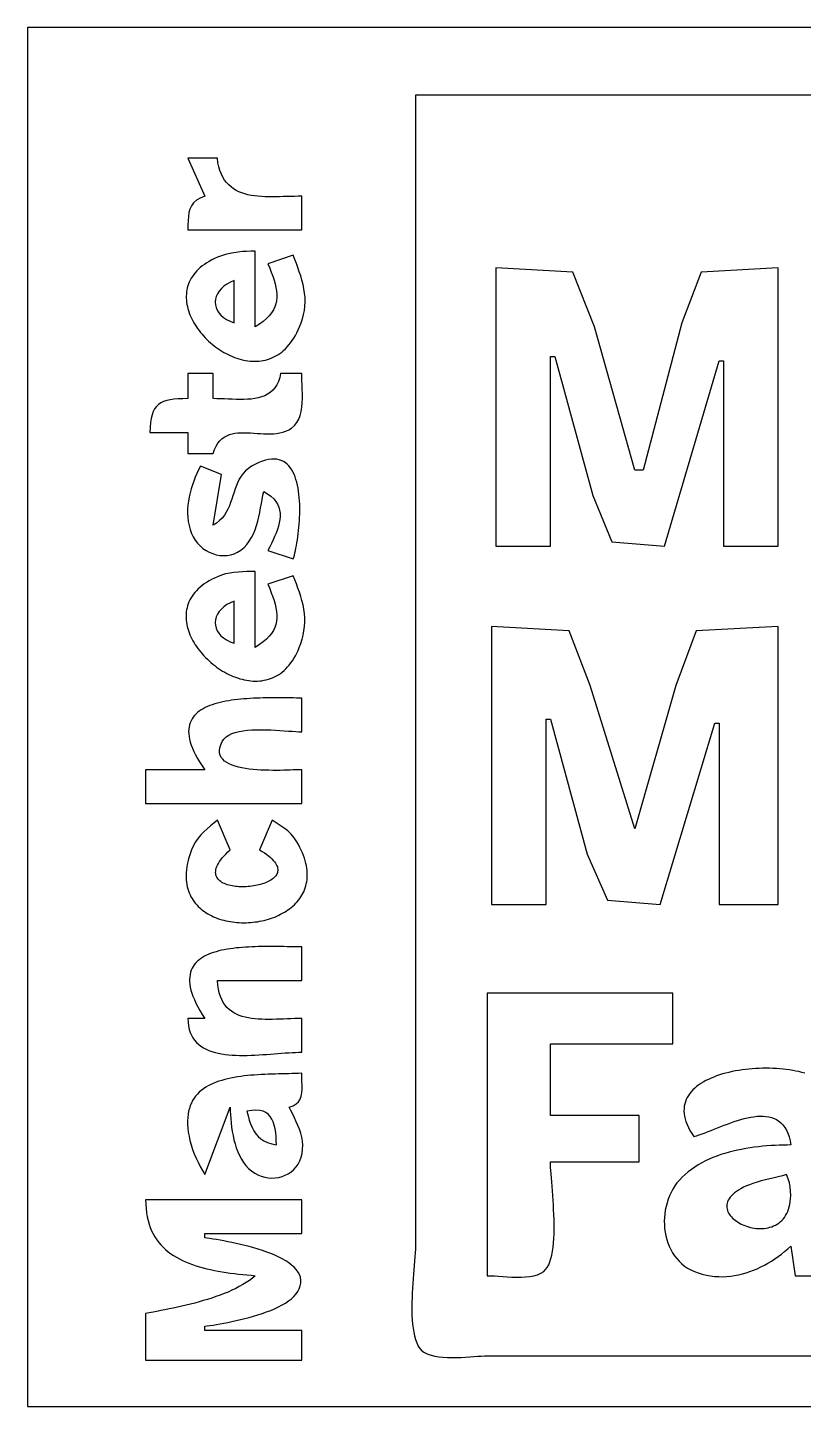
# Model space of a CAD drawing. Header units: millimetres. Extents: x 0 to 80.8, y 0 to 65.4.
# Drawn here: x 0 to 36.8, y 0 to 65.4 of the extents above; entities that cross this region are included whole.
import ezdxf

# ---------------------------------------------------------------- set-up
doc = ezdxf.new("R2010")
doc.units = ezdxf.units.MM
doc.layers.add('C18', color=18, linetype='CONTINUOUS')

msp = doc.modelspace()

# ---------------------------------------------------------------- linework, layer by layer
at = {"layer": 'C18'}
for points in [[(0, 65.4), (0, 0), (80.8, 0), (80.8, 65.4), (0, 65.4)], [(18.4, 62.2), (18.4, 19.6), (18.4, 7.8), (18.39784, 7.63586), (18.39178, 7.46218), (18.38238, 7.27982), (18.37026, 7.08966), (18.35596, 6.8926), (18.34012, 6.68952), (18.32328, 6.48132), (18.30606, 6.26884), (18.28902, 6.053), (18.27276, 5.83468), (18.25786, 5.61476), (18.2449, 5.39414), (18.2345, 5.17368), (18.2272, 4.95428), (18.22362, 4.73682), (18.22432, 4.52218), (18.22992, 4.31126), (18.24098, 4.10492), (18.25808, 3.90406), (18.28182, 3.70958), (18.3128, 3.52234), (18.35158, 3.34324), (18.39876, 3.17314), (18.45492, 3.01296), (18.52066, 2.86358), (18.59926, 2.74118), (18.70322, 2.63754), (18.82988, 2.55126), (18.97664, 2.48094), (19.14084, 2.42522), (19.31988, 2.38268), (19.5111, 2.35198), (19.7119, 2.33168), (19.91962, 2.32042), (20.13166, 2.31682), (20.34538, 2.31948), (20.55816, 2.32704), (20.76734, 2.33806), (20.97032, 2.35122), (21.16444, 2.36508), (21.3471, 2.37828), (21.51568, 2.38942), (21.66752, 2.39712), (21.8, 2.4), (31.6, 2.4), (66.6, 2.4)], [(78.4, 62.2), (18.4, 62.2)], [(7.6, 59.2), (8.4, 57.4), (8.1812, 57.31118), (8.00694, 57.206), (7.87208, 57.08468), (7.7715, 56.9474), (7.70002, 56.79436), (7.65256, 56.62578), (7.62396, 56.44186), (7.60908, 56.24278), (7.6028, 56.02876), (7.6, 55.8), (13, 55.8), (13, 57.4), (12.82852, 57.39876), (12.6552, 57.39552), (12.48054, 57.39094), (12.305, 57.38566), (12.12906, 57.3804), (11.9532, 57.37578), (11.7779, 57.37248), (11.60364, 57.3712), (11.4309, 57.37258), (11.26014, 57.37728), (11.09186, 57.38598), (10.92654, 57.39936), (10.76462, 57.41806), (10.60662, 57.44278), (10.45302, 57.47416), (10.30426, 57.51288), (10.16086, 57.55962), (10.02326, 57.61504), (9.89196, 57.67978), (9.76744, 57.75456), (9.65016, 57.84002), (9.54062, 57.93682), (9.4393, 58.04564), (9.34666, 58.16714), (9.26318, 58.302), (9.18934, 58.45088), (9.12562, 58.61446), (9.0725, 58.79338), (9.03048, 58.98834), (9, 59.2), (7.6, 59.2)], [(12.6, 54.6), (11.4, 54.2), (11.4824, 53.99462), (11.55844, 53.79684), (11.62696, 53.60626), (11.68688, 53.42244), (11.7371, 53.245), (11.77648, 53.0735), (11.80396, 52.90756), (11.81838, 52.74674), (11.81866, 52.59066), (11.8037, 52.4389), (11.77238, 52.29106), (11.72358, 52.1467), (11.65622, 52.00546), (11.56918, 51.86688), (11.46136, 51.7306), (11.33162, 51.59616), (11.1789, 51.4632), (11.00206, 51.33128), (10.8, 51.2), (10.8, 54.8), (10.59396, 54.7944), (10.38976, 54.78546), (10.18732, 54.77166), (9.9865, 54.75152), (9.7872, 54.72354), (9.58932, 54.68624), (9.39274, 54.6381), (9.19736, 54.57764), (9.00308, 54.50338), (8.8645, 54.44188), (8.73354, 54.3775), (8.61006, 54.31036), (8.49394, 54.24058), (8.38506, 54.16826), (8.2833, 54.09354), (8.18854, 54.0165), (8.10066, 53.93728), (8.01952, 53.856), (7.94504, 53.77278), (7.87708, 53.6877), (7.8155, 53.60092), (7.7602, 53.51252), (7.71106, 53.42264), (7.66796, 53.33138), (7.63078, 53.23888), (7.5994, 53.14522), (7.57368, 53.05056), (7.55352, 52.95496), (7.5388, 52.8586), (7.5294, 52.76154), (7.52518, 52.66394), (7.52604, 52.56588), (7.53186, 52.4675), (7.54252, 52.3689), (7.55788, 52.2702), (7.57784, 52.17154), (7.60226, 52.073), (7.63104, 51.97472), (7.66406, 51.8768), (7.70118, 51.77936), (7.7423, 51.68252), (7.7873, 51.5864), (7.83602, 51.49112), (7.8884, 51.39678), (7.94428, 51.3035), (8.00354, 51.2114), (8.06608, 51.12058), (8.13178, 51.0312), (8.2005, 50.94332), (8.27212, 50.8571), (8.34654, 50.77264), (8.42362, 50.69004), (8.50326, 50.60944), (8.58532, 50.53094), (8.66968, 50.45468), (8.75624, 50.38074), (8.84486, 50.30926), (8.93542, 50.24036), (9.0278, 50.17414), (9.1219, 50.11072), (9.2176, 50.05022), (9.31474, 49.99276), (9.41324, 49.93844), (9.51294, 49.88738), (9.61378, 49.83972), (9.71558, 49.79554), (9.81824, 49.755), (9.92166, 49.71816), (10.0257, 49.68518), (10.13024, 49.65618), (10.23516, 49.63124), (10.34034, 49.61048), (10.44566, 49.59404), (10.551, 49.58204), (10.65624, 49.57458), (10.76128, 49.57176), (10.86596, 49.57372), (10.9702, 49.58058), (11.07384, 49.59244), (11.17678, 49.60942), (11.27892, 49.63162), (11.3801, 49.6592), (11.48022, 49.69224), (11.57916, 49.73086), (11.6768, 49.77518), (11.77302, 49.82534), (11.8677, 49.8814), (11.96072, 49.94354), (12.05194, 50.01182), (12.14126, 50.0864), (12.22858, 50.16736), (12.31372, 50.25484), (12.39662, 50.34896), (12.47714, 50.4498), (12.55514, 50.55752), (12.63052, 50.67222), (12.70314, 50.794), (12.77292, 50.923), (12.8397, 51.05932), (12.90338, 51.20308), (12.9774, 51.39426), (13.0399, 51.58922), (13.09024, 51.78734), (13.12778, 51.98808), (13.15188, 52.19082), (13.16192, 52.395), (13.15724, 52.6), (13.13802, 52.80772), (13.10642, 53.01336), (13.064, 53.21702), (13.0124, 53.41886), (12.95322, 53.61904), (12.88808, 53.8177), (12.81858, 54.01498), (12.74632, 54.21102), (12.67292, 54.40598), (12.6, 54.6)], [(22.2, 54), (22.2, 40.8), (24.8, 40.8), (24.8, 49.8), (25, 49.8), (26.79984, 43.2), (27.70262, 41.00556), (30.2, 40.8), (32.8, 49.6), (33, 49.6), (33, 40.8), (35.6, 40.8), (35.6, 54), (31.94059, 53.79445), (31.02809, 51.4), (29.2, 44.4), (28.8, 44.4), (26.88488, 51.2), (25.85957, 53.79445), (22.2, 54)], [(9.8, 51.4), (9.8, 53.4), (9.61662, 53.322), (9.45356, 53.2314), (9.31102, 53.12978), (9.18926, 53.0188), (9.0885, 52.90012), (9.009, 52.77534), (8.951, 52.64614), (8.91472, 52.51412), (8.90042, 52.38092), (8.90834, 52.2482), (8.9387, 52.1176), (8.99174, 51.99074), (9.06772, 51.86926), (9.16688, 51.75482), (9.28944, 51.64902), (9.43566, 51.55352), (9.60576, 51.46998), (9.8, 51.4)], [(7.6, 49), (7.6, 47.8), (7.36124, 47.79648), (7.14226, 47.78676), (6.94244, 47.76938), (6.76114, 47.74296), (6.59772, 47.70604), (6.45154, 47.6572), (6.322, 47.59504), (6.20844, 47.5181), (6.11026, 47.42496), (6.0268, 47.31422), (5.95742, 47.18444), (5.90152, 47.03418), (5.85846, 46.86204), (5.82762, 46.66658), (5.80832, 46.44636), (5.8, 46.2), (7.6, 46.2), (7.6, 45.2), (8.8, 45.2), (8.8646, 45.38308), (8.93944, 45.54274), (9.0239, 45.68044), (9.1174, 45.79774), (9.21934, 45.8961), (9.32912, 45.97706), (9.44612, 46.04212), (9.56976, 46.09278), (9.69944, 46.13056), (9.83456, 46.15694), (9.97452, 46.17348), (10.1187, 46.18164), (10.26654, 46.18294), (10.4174, 46.1789), (10.57072, 46.17104), (10.72588, 46.16082), (10.88228, 46.1498), (11.03932, 46.13946), (11.1964, 46.1313), (11.35292, 46.12686), (11.5083, 46.12762), (11.66192, 46.1351), (11.81318, 46.15082), (11.9615, 46.17626), (12.10626, 46.21294), (12.24688, 46.26238), (12.38274, 46.32606), (12.51326, 46.40554), (12.65392, 46.52456), (12.76784, 46.66636), (12.85762, 46.82774), (12.92588, 47.00562), (12.97524, 47.19682), (13.00832, 47.39822), (13.0277, 47.60668), (13.03604, 47.81906), (13.03592, 48.03222), (13.02994, 48.24304), (13.02076, 48.44836), (13.01096, 48.64504), (13.00316, 48.82998), (13, 49), (12, 49), (11.95676, 48.79562), (11.8968, 48.61438), (11.82116, 48.45494), (11.7309, 48.31598), (11.62704, 48.19618), (11.51064, 48.09418), (11.38278, 48.00868), (11.24446, 47.93834), (11.09676, 47.88182), (10.94074, 47.83778), (10.77742, 47.80492), (10.60786, 47.7819), (10.4331, 47.76738), (10.25422, 47.76004), (10.07224, 47.75854), (9.88822, 47.76156), (9.7032, 47.76776), (9.51824, 47.77582), (9.3344, 47.7844), (9.1527, 47.79218), (8.97422, 47.79782), (8.8, 47.8), (8.8, 49), (7.6, 49)], [(8.8, 41.8), (9.2, 44.2), (8.2, 44.6), (8.1135, 44.42936), (8.03098, 44.2544), (7.9532, 44.07558), (7.88092, 43.8933), (7.81484, 43.708), (7.75574, 43.5201), (7.70434, 43.33002), (7.66142, 43.1382), (7.6277, 42.94506), (7.60392, 42.75104), (7.59084, 42.55654), (7.5892, 42.36202), (7.59974, 42.16788), (7.62322, 41.97458), (7.66038, 41.78252), (7.71194, 41.59212), (7.7787, 41.40384), (7.85586, 41.23836), (7.95006, 41.08426), (8.0596, 40.9424), (8.18284, 40.81368), (8.31808, 40.69902), (8.46368, 40.59926), (8.61794, 40.51532), (8.77918, 40.44808), (8.94576, 40.39842), (9.116, 40.36726), (9.28822, 40.35546), (9.46074, 40.36394), (9.63192, 40.39354), (9.80006, 40.4452), (9.96348, 40.5198), (10.12056, 40.6182), (10.26958, 40.74134), (10.40058, 40.88098), (10.5164, 41.03708), (10.61838, 41.20746), (10.7078, 41.38994), (10.78596, 41.58234), (10.85422, 41.78246), (10.91384, 41.98814), (10.96616, 42.19718), (11.01248, 42.40742), (11.05412, 42.61666), (11.09238, 42.82272), (11.12856, 43.0234), (11.164, 43.21656), (11.2, 43.4), (11.3848, 43.2909), (11.54126, 43.17526), (11.67098, 43.05348), (11.77554, 42.92596), (11.85652, 42.79312), (11.91548, 42.65534), (11.95402, 42.51304), (11.97374, 42.36662), (11.9762, 42.21648), (11.96298, 42.06304), (11.93568, 41.90668), (11.89586, 41.74784), (11.84512, 41.5869), (11.78506, 41.42428), (11.71722, 41.26036), (11.64322, 41.09558), (11.56462, 40.93032), (11.48302, 40.76498), (11.4, 40.6), (12.6, 40.2), (12.62594, 40.28558), (12.65194, 40.38012), (12.67774, 40.48302), (12.70318, 40.5937), (12.72804, 40.7116), (12.75214, 40.83616), (12.77526, 40.96678), (12.79722, 41.1029), (12.81782, 41.24394), (12.83684, 41.38934), (12.8541, 41.53852), (12.86942, 41.6909), (12.88256, 41.84592), (12.89334, 42.003), (12.90158, 42.16156), (12.90706, 42.32106), (12.90958, 42.48088), (12.90894, 42.64048), (12.90496, 42.79928), (12.89742, 42.95672), (12.88614, 43.1122), (12.87092, 43.26514), (12.85154, 43.415), (12.82782, 43.5612), (12.79956, 43.70316), (12.76656, 43.84032), (12.72862, 43.97208), (12.68554, 44.09788), (12.63712, 44.21716), (12.58316, 44.32932), (12.52348, 44.43382), (12.45786, 44.53006), (12.38612, 44.6175), (12.30804, 44.69552), (12.22342, 44.76358), (12.1321, 44.82112), (12.03384, 44.86752), (11.92846, 44.90226), (11.81574, 44.92472), (11.69552, 44.93436), (11.56758, 44.93058), (11.4317, 44.91284), (11.28772, 44.88056), (11.13544, 44.83314), (10.97462, 44.77002), (10.8051, 44.69064), (10.62668, 44.59444), (10.4732, 44.49352), (10.34038, 44.38036), (10.22588, 44.25628), (10.12734, 44.12266), (10.0424, 43.98086), (9.96872, 43.83226), (9.90392, 43.6782), (9.84566, 43.52004), (9.7916, 43.35918), (9.73938, 43.19694), (9.68662, 43.03472), (9.631, 42.87388), (9.57014, 42.71576), (9.5017, 42.56172), (9.42334, 42.41316), (9.33266, 42.27142), (9.22736, 42.13788), (9.10504, 42.01388), (8.96336, 41.9008), (8.8, 41.8)], [(12.6, 39.4), (11.4, 39), (11.4824, 38.79462), (11.55844, 38.59686), (11.62696, 38.40626), (11.68688, 38.22244), (11.7371, 38.045), (11.7765, 37.8735), (11.80396, 37.70756), (11.81838, 37.54674), (11.81868, 37.39066), (11.8037, 37.2389), (11.77238, 37.09106), (11.7236, 36.9467), (11.65624, 36.80546), (11.5692, 36.66688), (11.46136, 36.53058), (11.33164, 36.39616), (11.1789, 36.2632), (11.00206, 36.13128), (10.8, 36), (10.8, 39.6), (10.59644, 39.59834), (10.39298, 39.59536), (10.19, 39.58886), (9.98786, 39.57668), (9.78694, 39.55664), (9.58762, 39.52654), (9.39028, 39.48424), (9.19532, 39.42756), (9.00308, 39.35432), (8.86242, 39.29054), (8.72958, 39.224), (8.6044, 39.15484), (8.48676, 39.08312), (8.37652, 39.009), (8.27358, 38.93256), (8.17782, 38.85394), (8.08908, 38.77322), (8.00726, 38.69054), (7.93222, 38.60602), (7.86386, 38.51974), (7.80204, 38.43184), (7.74662, 38.34244), (7.69748, 38.25162), (7.65452, 38.15952), (7.6176, 38.06624), (7.58658, 37.97192), (7.56134, 37.87662), (7.54178, 37.7805), (7.52774, 37.68366), (7.51912, 37.58622), (7.51578, 37.48826), (7.5176, 37.38994), (7.52446, 37.29134), (7.53622, 37.19258), (7.55278, 37.0938), (7.57398, 36.99506), (7.59972, 36.89652), (7.62986, 36.79828), (7.6643, 36.70044), (7.7029, 36.60314), (7.74552, 36.50646), (7.79204, 36.41054), (7.84236, 36.31548), (7.89632, 36.22138), (7.95382, 36.12838), (8.01472, 36.0366), (8.0789, 35.94612), (8.14624, 35.85706), (8.2166, 35.76956), (8.28988, 35.6837), (8.36594, 35.59962), (8.44464, 35.51742), (8.52588, 35.4372), (8.6095, 35.3591), (8.69542, 35.28324), (8.78348, 35.20968), (8.87358, 35.13858), (8.96558, 35.07006), (9.05936, 35.0042), (9.15478, 34.94112), (9.25172, 34.88094), (9.35008, 34.82378), (9.4497, 34.76974), (9.55048, 34.71896), (9.65228, 34.67152), (9.75498, 34.62754), (9.85846, 34.58714), (9.96258, 34.55044), (10.06724, 34.51754), (10.17228, 34.48856), (10.2776, 34.46362), (10.38306, 34.44282), (10.48854, 34.42628), (10.59394, 34.4141), (10.6991, 34.40642), (10.8039, 34.40334), (10.90822, 34.40496), (11.01194, 34.41142), (11.11494, 34.4228), (11.21708, 34.43924), (11.31822, 34.46084), (11.41828, 34.48772), (11.5171, 34.52), (11.61456, 34.55778), (11.71054, 34.60116), (11.80492, 34.6503), (11.89756, 34.70526), (11.98836, 34.76618), (12.07716, 34.83318), (12.16386, 34.90634), (12.24832, 34.98582), (12.33042, 35.0717), (12.41004, 35.1641), (12.48706, 35.26314), (12.56134, 35.36894), (12.63276, 35.48158), (12.7012, 35.6012), (12.76652, 35.72792), (12.8286, 35.86184), (12.88734, 36.00308), (12.95656, 36.19304), (13.01668, 36.38852), (13.06674, 36.5881), (13.10578, 36.79042), (13.13284, 36.9941), (13.14698, 37.19774), (13.14722, 37.4), (13.13244, 37.60776), (13.10396, 37.81352), (13.06356, 38.0174), (13.0131, 38.21946), (12.95434, 38.41984), (12.88914, 38.61864), (12.81928, 38.81594), (12.7466, 39.01186), (12.6729, 39.20652), (12.6, 39.4)], [(9.8, 36.2), (9.8, 38.2), (9.61662, 38.122), (9.45356, 38.0314), (9.31102, 37.92978), (9.18926, 37.81882), (9.0885, 37.70012), (9.009, 37.57536), (8.951, 37.44614), (8.91472, 37.31412), (8.90042, 37.18094), (8.90834, 37.04822), (8.9387, 36.9176), (8.99174, 36.79074), (9.06772, 36.66928), (9.16688, 36.55482), (9.28944, 36.44902), (9.43566, 36.35354), (9.60576, 36.26998), (9.8, 36.2)], [(22, 37), (22, 23.8), (24.6, 23.8), (24.6, 32.6), (24.8, 32.6), (26.53395, 26.2), (27.50201, 24.00556), (30, 23.8), (32.6, 32.4), (32.8, 32.4), (32.8, 23.8), (35.6, 23.8), (35.6, 37), (31.71266, 36.79444), (30.74182, 34.2), (28.8, 27.4), (26.68488, 34.2), (25.68734, 36.79444), (22, 37)], [(8.4, 30.2), (5.6, 30.2), (5.6, 28.6), (13, 28.6), (13, 30.2), (12.92356, 30.19902), (12.82972, 30.19636), (12.71992, 30.1925), (12.59566, 30.18786), (12.45838, 30.18288), (12.30958, 30.178), (12.15072, 30.17366), (11.9833, 30.17032), (11.80878, 30.1684), (11.62862, 30.16836), (11.44432, 30.17064), (11.25734, 30.17568), (11.06916, 30.18392), (10.88126, 30.19578), (10.6951, 30.21176), (10.51216, 30.23224), (10.33392, 30.2577), (10.16186, 30.28856), (9.99746, 30.32528), (9.84218, 30.3683), (9.69748, 30.41806), (9.56486, 30.475), (9.4458, 30.53956), (9.34176, 30.61218), (9.25422, 30.6933), (9.18466, 30.78338), (9.13454, 30.88286), (9.10534, 30.99216), (9.09854, 31.11174), (9.11562, 31.24204), (9.15804, 31.3835), (9.2273, 31.53656), (9.30644, 31.65386), (9.4106, 31.7546), (9.53738, 31.83986), (9.68444, 31.9108), (9.84942, 31.96848), (10.02994, 32.01404), (10.22368, 32.0486), (10.42824, 32.07326), (10.64126, 32.08914), (10.86042, 32.09736), (11.08332, 32.09902), (11.30764, 32.09524), (11.53098, 32.08712), (11.751, 32.0758), (11.96536, 32.06236), (12.17166, 32.04794), (12.36756, 32.03364), (12.5507, 32.0206), (12.71874, 32.00988), (12.86928, 32.00266), (13, 32), (13, 33.6), (12.87664, 33.60026), (12.74934, 33.60098), (12.61838, 33.60204), (12.48406, 33.6033), (12.34666, 33.60462), (12.20648, 33.60588), (12.0638, 33.60696), (11.9189, 33.60772), (11.7721, 33.60804), (11.62366, 33.60776), (11.47388, 33.6068), (11.32306, 33.605), (11.1715, 33.60222), (11.01944, 33.59836), (10.86724, 33.59328), (10.71512, 33.58684), (10.56342, 33.57894), (10.41242, 33.5694), (10.2624, 33.55814), (10.11366, 33.54502), (9.96648, 33.5299), (9.82116, 33.51264), (9.67798, 33.49314), (9.53724, 33.47124), (9.39922, 33.44684), (9.2642, 33.4198), (9.13252, 33.38998), (9.0044, 33.35726), (8.8802, 33.32152), (8.76016, 33.28262), (8.64458, 33.24042), (8.53376, 33.19482), (8.428, 33.14566), (8.32756, 33.09284), (8.23276, 33.0362), (8.14388, 32.97564), (8.0612, 32.911), (7.98502, 32.84218), (7.91562, 32.76904), (7.8533, 32.69144), (7.79836, 32.60928), (7.75106, 32.5224), (7.71172, 32.43068), (7.68062, 32.334), (7.65804, 32.23222), (7.64428, 32.12522), (7.63964, 32.01286), (7.64438, 31.89502), (7.65884, 31.77156), (7.68326, 31.64238), (7.71794, 31.50732), (7.7632, 31.36626), (7.8193, 31.21906), (7.88654, 31.06562), (7.9652, 30.90578), (8.0556, 30.73942), (8.158, 30.56644), (8.2727, 30.38666), (8.4, 30.2)], [(9, 27.8), (8.83238, 27.66754), (8.66888, 27.53432), (8.51114, 27.39818), (8.3608, 27.25696), (8.21956, 27.10852), (8.08906, 26.95066), (7.97098, 26.78126), (7.86696, 26.59816), (7.7787, 26.39922), (7.72508, 26.25288), (7.67804, 26.1099), (7.63742, 25.9702), (7.60308, 25.83382), (7.5749, 25.70074), (7.55274, 25.57094), (7.53644, 25.4444), (7.52588, 25.32112), (7.52094, 25.2011), (7.52148, 25.08432), (7.52734, 24.97076), (7.5384, 24.86042), (7.55452, 24.7533), (7.57558, 24.64936), (7.60142, 24.54862), (7.63194, 24.45106), (7.66696, 24.35666), (7.70636, 24.2654), (7.75002, 24.1773), (7.7978, 24.09234), (7.84954, 24.01048), (7.90514, 23.93176), (7.96442, 23.85612), (8.0273, 23.78358), (8.0936, 23.71412), (8.1632, 23.64772), (8.23596, 23.5844), (8.31174, 23.52412), (8.39042, 23.46688), (8.47186, 23.41266), (8.5559, 23.36146), (8.64244, 23.31328), (8.73132, 23.26808), (8.82242, 23.22588), (8.9156, 23.18664), (9.0107, 23.15038), (9.10762, 23.11706), (9.20622, 23.0867), (9.30632, 23.05926), (9.40784, 23.03474), (9.51062, 23.01314), (9.61452, 22.99444), (9.71942, 22.97862), (9.82516, 22.96568), (9.93162, 22.95562), (10.03868, 22.94842), (10.14616, 22.94406), (10.25398, 22.94254), (10.36196, 22.94386), (10.46996, 22.94798), (10.5779, 22.9549), (10.68558, 22.96464), (10.7929, 22.97714), (10.89972, 22.99242), (11.0059, 23.01048), (11.1113, 23.03128), (11.21578, 23.05482), (11.31922, 23.0811), (11.42148, 23.1101), (11.52242, 23.1418), (11.6219, 23.17622), (11.7198, 23.2133), (11.81598, 23.25308), (11.91028, 23.29552), (12.00258, 23.34064), (12.09276, 23.38838), (12.18066, 23.43876), (12.26616, 23.49178), (12.34912, 23.5474), (12.4294, 23.60564), (12.50688, 23.66646), (12.5814, 23.72988), (12.65282, 23.79586), (12.72104, 23.8644), (12.7859, 23.9355), (12.84728, 24.00914), (12.90502, 24.08532), (12.959, 24.164), (13.00906, 24.2452), (13.05512, 24.3289), (13.09698, 24.41508), (13.13454, 24.50376), (13.16768, 24.59488), (13.19622, 24.68848), (13.22004, 24.78452), (13.23904, 24.88298), (13.25302, 24.98388), (13.2619, 25.0872), (13.26552, 25.19292), (13.26374, 25.30102), (13.25644, 25.41152), (13.24346, 25.52438), (13.2247, 25.6396), (13.2, 25.75718), (13.16922, 25.8771), (13.13224, 25.99934), (13.0889, 26.1239), (13.0391, 26.25078), (12.98268, 26.37994), (12.9195, 26.5114), (12.84944, 26.64514), (12.77236, 26.78116), (12.64254, 26.97504), (12.49742, 27.14586), (12.33864, 27.29776), (12.16788, 27.43494), (11.98674, 27.5616), (11.7969, 27.68188), (11.6, 27.8), (11, 26.4), (11.12386, 26.32484), (11.23708, 26.25098), (11.33996, 26.17838), (11.43276, 26.10712), (11.51574, 26.03722), (11.58918, 25.96868), (11.65338, 25.90154), (11.70858, 25.83584), (11.75506, 25.77158), (11.79312, 25.70882), (11.82302, 25.64756), (11.84502, 25.58782), (11.8594, 25.52968), (11.86646, 25.4731), (11.86644, 25.41816), (11.85962, 25.36486), (11.8463, 25.31322), (11.82672, 25.2633), (11.80118, 25.21508), (11.76996, 25.16864), (11.7333, 25.12396), (11.6915, 25.0811), (11.64482, 25.04008), (11.59356, 25.0009), (11.53796, 24.96362), (11.47832, 24.92826), (11.4149, 24.89484), (11.34798, 24.8634), (11.27784, 24.83394), (11.20474, 24.80652), (11.12896, 24.78114), (11.05078, 24.75784), (10.97048, 24.73664), (10.88832, 24.71758), (10.80458, 24.70066), (10.71952, 24.68596), (10.63344, 24.67344), (10.5466, 24.66318), (10.45928, 24.65518), (10.37174, 24.64948), (10.28428, 24.6461), (10.19714, 24.64506), (10.11062, 24.6464), (10.025, 24.65014), (9.94054, 24.65632), (9.8575, 24.66496), (9.77618, 24.67606), (9.69684, 24.6897), (9.61978, 24.70586), (9.54522, 24.72458), (9.4735, 24.7459), (9.40484, 24.76984), (9.33954, 24.79642), (9.27788, 24.82568), (9.2201, 24.85762), (9.16652, 24.89232), (9.1174, 24.92974), (9.07298, 24.96996), (9.03358, 25.013), (8.99946, 25.05886), (8.97088, 25.10758), (8.94812, 25.15918), (8.93148, 25.21372), (8.9212, 25.2712), (8.91756, 25.33164), (8.92084, 25.39508), (8.93132, 25.46154), (8.94928, 25.53106), (8.97498, 25.60364), (9.0087, 25.67934), (9.0507, 25.75818), (9.10128, 25.84018), (9.1607, 25.92534), (9.22922, 26.01374), (9.30714, 26.10538), (9.39474, 26.20028), (9.49226, 26.29848), (9.6, 26.4), (9, 27.8)], [(8.4, 18.4), (7.6, 18.4), (7.60906, 18.21582), (7.63138, 18.04446), (7.66644, 17.8855), (7.71372, 17.7385), (7.77268, 17.60304), (7.8428, 17.47868), (7.92358, 17.365), (8.01448, 17.26158), (8.11498, 17.16796), (8.22456, 17.08376), (8.34268, 17.0085), (8.46884, 16.94178), (8.6025, 16.88318), (8.74316, 16.83224), (8.89026, 16.78856), (9.04332, 16.7517), (9.20178, 16.72122), (9.36514, 16.6967), (9.53288, 16.67772), (9.70446, 16.66386), (9.87936, 16.65466), (10.05706, 16.6497), (10.23704, 16.64858), (10.41878, 16.65084), (10.60176, 16.65606), (10.78544, 16.6638), (10.9693, 16.67366), (11.15284, 16.6852), (11.3355, 16.69798), (11.5168, 16.71156), (11.6962, 16.72556), (11.87316, 16.7395), (12.04716, 16.75298), (12.2177, 16.76556), (12.38424, 16.7768), (12.54626, 16.7863), (12.70324, 16.79362), (12.85466, 16.79832), (13, 16.8), (13, 18.4), (12.83064, 18.39858), (12.6593, 18.39478), (12.48644, 18.38924), (12.31254, 18.38264), (12.13808, 18.37562), (11.96356, 18.36884), (11.78948, 18.36294), (11.61628, 18.35862), (11.4445, 18.3565), (11.27458, 18.35726), (11.10702, 18.36154), (10.94232, 18.37), (10.78096, 18.38332), (10.6234, 18.40212), (10.47016, 18.42708), (10.32172, 18.45886), (10.17854, 18.4981), (10.04112, 18.54548), (9.90996, 18.60162), (9.78552, 18.66722), (9.66832, 18.74292), (9.5588, 18.82938), (9.45748, 18.92726), (9.36484, 19.0372), (9.28134, 19.15986), (9.2075, 19.29592), (9.1438, 19.44602), (9.0907, 19.61082), (9.04872, 19.79098), (9.01832, 19.98714), (9, 20.2), (13, 20.2), (13, 21.8), (12.86744, 21.80034), (12.73156, 21.8013), (12.59262, 21.8027), (12.4509, 21.80444), (12.30668, 21.80634), (12.16024, 21.80828), (12.01186, 21.8101), (11.86182, 21.81168), (11.71038, 21.81284), (11.55784, 21.81346), (11.40448, 21.8134), (11.25056, 21.81252), (11.09636, 21.81066), (10.94218, 21.8077), (10.7883, 21.80346), (10.63498, 21.79784), (10.4825, 21.79066), (10.33114, 21.7818), (10.1812, 21.7711), (10.03292, 21.75844), (9.88662, 21.74366), (9.74254, 21.72662), (9.601, 21.70718), (9.46224, 21.68518), (9.32658, 21.6605), (9.19426, 21.63298), (9.06556, 21.6025), (8.94078, 21.56888), (8.8202, 21.53202), (8.7041, 21.49174), (8.59272, 21.4479), (8.4864, 21.40038), (8.38536, 21.34904), (8.28992, 21.2937), (8.20034, 21.23424), (8.1169, 21.17054), (8.0399, 21.1024), (7.96958, 21.02974), (7.90626, 20.95236), (7.85018, 20.87016), (7.80164, 20.78296), (7.76092, 20.69066), (7.7283, 20.59308), (7.70406, 20.49008), (7.68846, 20.38154), (7.68178, 20.2673), (7.68434, 20.14722), (7.69638, 20.02116), (7.71818, 19.88898), (7.75002, 19.75052), (7.7922, 19.60564), (7.84498, 19.45422), (7.90864, 19.2961), (7.98348, 19.13114), (8.06974, 18.95918), (8.16774, 18.7801), (8.27772, 18.59376), (8.4, 18.4)], [(21.8, 19.6), (21.8, 6.2), (21.9624, 6.19636), (22.14196, 6.18688), (22.3355, 6.17374), (22.53984, 6.15908), (22.75182, 6.14508), (22.96826, 6.1339), (23.18598, 6.1277), (23.4018, 6.12864), (23.61256, 6.1389), (23.81508, 6.16064), (24.0062, 6.196), (24.18272, 6.24716), (24.34148, 6.31628), (24.47932, 6.40554), (24.5675, 6.48994), (24.64532, 6.594), (24.7133, 6.71636), (24.772, 6.85556), (24.82194, 7.01022), (24.8637, 7.17894), (24.89778, 7.3603), (24.92472, 7.5529), (24.9451, 7.75534), (24.95942, 7.9662), (24.96824, 8.18408), (24.9721, 8.40758), (24.97152, 8.6353), (24.96708, 8.8658), (24.95928, 9.09772), (24.9487, 9.32962), (24.93586, 9.5601), (24.92128, 9.78776), (24.90554, 10.0112), (24.88916, 10.229), (24.87266, 10.43978), (24.85664, 10.6421), (24.84158, 10.83458), (24.82804, 11.0158), (24.81658, 11.18436), (24.80772, 11.33884), (24.80202, 11.47786), (24.8, 11.6), (29, 11.6), (29, 13.8), (24.8, 13.8), (24.8, 17.2), (30.6, 17.2), (30.6, 19.6), (21.8, 19.6)], [(8.4, 11), (9.6, 14.2), (9.60878, 14.01934), (9.62024, 13.83232), (9.6351, 13.64024), (9.65414, 13.44444), (9.6781, 13.24624), (9.70774, 13.04698), (9.74384, 12.84796), (9.78714, 12.6505), (9.8384, 12.45596), (9.89838, 12.26564), (9.96784, 12.08088), (10.04752, 11.903), (10.1382, 11.7333), (10.24064, 11.57314), (10.35556, 11.42384), (10.48378, 11.28672), (10.62268, 11.16662), (10.77028, 11.06536), (10.92488, 10.9827), (11.0849, 10.91842), (11.24868, 10.87226), (11.41458, 10.84402), (11.58096, 10.83344), (11.74622, 10.84032), (11.90868, 10.8644), (12.06672, 10.90546), (12.21872, 10.96326), (12.36302, 11.0376), (12.498, 11.1282), (12.62202, 11.23488), (12.73346, 11.35736), (12.83066, 11.49544), (12.91198, 11.64888), (12.97582, 11.81744), (13.02052, 12.00092), (13.04508, 12.19798), (13.04834, 12.39226), (13.03254, 12.58384), (12.9999, 12.77282), (12.95264, 12.95926), (12.893, 13.14324), (12.8232, 13.32484), (12.74548, 13.50414), (12.66208, 13.68124), (12.5752, 13.85618), (12.4871, 14.02908), (12.4, 14.2), (12.5937, 14.25994), (12.74344, 14.34486), (12.85462, 14.4521), (12.93258, 14.57906), (12.9827, 14.72314), (13.01038, 14.88168), (13.02098, 15.0521), (13.01986, 15.23176), (13.0124, 15.41804), (13.00398, 15.60832), (13, 15.8), (12.8511, 15.79416), (12.69926, 15.78918), (12.54472, 15.78484), (12.38782, 15.78094), (12.22884, 15.77724), (12.06806, 15.77356), (11.90582, 15.76966), (11.74238, 15.76534), (11.57808, 15.7604), (11.41318, 15.75462), (11.24798, 15.74778), (11.0828, 15.73966), (10.91792, 15.73008), (10.75364, 15.7188), (10.59028, 15.70562), (10.4281, 15.69032), (10.26744, 15.6727), (10.10856, 15.65256), (9.95178, 15.62964), (9.7974, 15.60378), (9.64572, 15.57474), (9.49702, 15.54232), (9.3516, 15.5063), (9.20978, 15.46648), (9.07182, 15.42262), (8.93806, 15.37454), (8.80878, 15.32202), (8.68428, 15.26484), (8.56486, 15.2028), (8.4508, 15.13566), (8.34242, 15.06324), (8.24002, 14.98532), (8.14388, 14.9017), (8.0543, 14.81214), (7.9716, 14.71644), (7.89606, 14.61438), (7.82798, 14.50576), (7.76766, 14.39038), (7.7154, 14.26802), (7.67148, 14.13844), (7.63622, 14.00146), (7.60992, 13.85686), (7.59288, 13.70444), (7.58536, 13.54396), (7.58772, 13.37522), (7.6002, 13.19802), (7.62312, 13.01214), (7.6568, 12.81736), (7.7015, 12.61348), (7.75756, 12.4003), (7.82466, 12.18774), (7.9025, 11.9813), (7.98956, 11.7798), (8.08434, 11.58206), (8.18534, 11.38696), (8.29106, 11.19332), (8.4, 11)], [(36.85902, 15.8075), (36.72196, 15.84432), (36.581, 15.878), (36.43646, 15.90854), (36.28862, 15.93594), (36.13782, 15.96016), (35.98432, 15.98122), (35.82846, 15.99908), (35.67052, 16.01378), (35.51082, 16.02526), (35.34964, 16.03356), (35.18732, 16.03862), (35.02412, 16.04048), (34.86038, 16.03908), (34.6964, 16.03446), (34.53244, 16.0266), (34.36886, 16.01546), (34.20594, 16.00108), (34.04396, 15.9834), (33.88326, 15.96244), (33.72414, 15.9382), (33.56688, 15.91066), (33.4118, 15.8798), (33.25918, 15.84564), (33.10936, 15.80814), (32.96264, 15.7673), (32.81928, 15.72312), (32.67964, 15.6756), (32.54398, 15.6247), (32.41262, 15.57044), (32.28588, 15.5128), (32.16402, 15.45178), (32.0474, 15.38736), (31.93626, 15.31954), (31.83096, 15.2483), (31.73178, 15.17364), (31.63902, 15.09554), (31.55298, 15.014), (31.47398, 14.92904), (31.4023, 14.8406), (31.33828, 14.7487), (31.28218, 14.65332), (31.23434, 14.55446), (31.19504, 14.45212), (31.16458, 14.34628), (31.14328, 14.23692), (31.13144, 14.12404), (31.12936, 14.00764), (31.13736, 13.88772), (31.15572, 13.76424), (31.18474, 13.63722), (31.22474, 13.50664), (31.27602, 13.37248), (31.33888, 13.23474), (31.41362, 13.09342), (31.50056, 12.9485), (31.6, 12.8)], [(10.4, 14), (10.45446, 13.78438), (10.5121, 13.58302), (10.57534, 13.3961), (10.64664, 13.22388), (10.72842, 13.06654), (10.82314, 12.9243), (10.93324, 12.79738), (11.06116, 12.68598), (11.20934, 12.59034), (11.38026, 12.51064), (11.57632, 12.44712), (11.8, 12.4), (11.79512, 12.6058), (11.78442, 12.8042), (11.76632, 12.99364), (11.73924, 13.17256), (11.70162, 13.3394), (11.65188, 13.4926), (11.58844, 13.63058), (11.50978, 13.75182), (11.41426, 13.85472), (11.30036, 13.93774), (11.1665, 13.99932), (11.0111, 14.0379), (10.8326, 14.0519), (10.62942, 14.03978), (10.4, 14)], [(31.6, 12.8), (31.72404, 12.83784), (31.8536, 12.8811), (31.9882, 12.92904), (32.12738, 12.98096), (32.27068, 13.0361), (32.41764, 13.09378), (32.56776, 13.15324), (32.72058, 13.21376), (32.87566, 13.27464), (33.0325, 13.33514), (33.19066, 13.39452), (33.34964, 13.45206), (33.509, 13.50706), (33.66826, 13.55878), (33.82696, 13.60648), (33.98462, 13.64946), (34.14076, 13.687), (34.29496, 13.71834), (34.4467, 13.74278), (34.59554, 13.7596), (34.74102, 13.76806), (34.88264, 13.76744), (35.01996, 13.75704), (35.1525, 13.73608), (35.27978, 13.7039), (35.40136, 13.65972), (35.51676, 13.60286), (35.62552, 13.53256), (35.72714, 13.44812), (35.8212, 13.3488), (35.9072, 13.2339), (35.98466, 13.10266), (36.05314, 12.95438), (36.11218, 12.78832), (36.16128, 12.60376), (36.2, 12.4), (36.01824, 12.39848), (35.83276, 12.39478), (35.64398, 12.38872), (35.45228, 12.38008), (35.25812, 12.36866), (35.06186, 12.35426), (34.86392, 12.33666), (34.66472, 12.31568), (34.46466, 12.29112), (34.26414, 12.26276), (34.06358, 12.23042), (33.8634, 12.19386), (33.66398, 12.15292), (33.46574, 12.10736), (33.2691, 12.057), (33.07446, 12.00164), (32.8822, 11.94108), (32.69278, 11.87508), (32.50658, 11.8035), (32.324, 11.72608), (32.14546, 11.64264), (31.97138, 11.553), (31.80214, 11.45692), (31.63818, 11.35422), (31.47988, 11.24468), (31.32766, 11.12812), (31.18192, 11.00432), (31.04308, 10.8731), (30.91156, 10.73424), (30.79928, 10.59958), (30.69646, 10.45754), (30.60312, 10.30884), (30.5193, 10.15416), (30.44504, 9.99422), (30.38038, 9.82968), (30.32534, 9.66128), (30.27998, 9.4897), (30.24432, 9.31566), (30.2184, 9.13984), (30.20224, 8.96296), (30.1959, 8.7857), (30.1994, 8.60876), (30.2128, 8.43286), (30.2361, 8.2587), (30.26938, 8.08698), (30.31264, 7.91838), (30.36592, 7.75362), (30.42928, 7.59338), (30.50272, 7.43838), (30.58632, 7.28932), (30.68008, 7.1469), (30.78404, 7.01182), (30.89826, 6.88478), (31.02276, 6.76646), (31.15758, 6.6576), (31.30276, 6.55886), (31.45832, 6.47098), (31.6243, 6.39464), (31.80076, 6.33054), (31.99864, 6.27334), (32.19532, 6.22768), (32.39072, 6.19322), (32.58476, 6.16964), (32.77736, 6.1566), (32.96842, 6.15378), (33.15788, 6.16084), (33.34564, 6.17746), (33.53164, 6.20328), (33.71578, 6.238), (33.898, 6.28126), (34.07818, 6.33276), (34.25628, 6.39216), (34.4322, 6.45912), (34.60584, 6.5333), (34.77714, 6.61438), (34.94604, 6.70204), (35.1124, 6.79592), (35.2762, 6.89572), (35.43732, 7.0011), (35.59568, 7.11172), (35.7512, 7.22724), (35.90382, 7.34736), (36.05344, 7.47172), (36.2, 7.6), (36.4, 6.2), (39.2, 6.2)], [(36, 11), (35.80166, 10.94162), (35.6014, 10.88984), (35.39994, 10.84212), (35.19802, 10.79604), (34.99634, 10.74908), (34.79566, 10.69882), (34.59668, 10.64272), (34.40014, 10.57838), (34.23876, 10.51786), (34.0901, 10.4557), (33.9538, 10.39204), (33.82954, 10.32704), (33.71702, 10.26088), (33.6159, 10.19368), (33.52584, 10.12564), (33.44656, 10.0569), (33.3777, 9.98762), (33.31894, 9.91796), (33.26996, 9.84806), (33.23046, 9.77812), (33.2001, 9.70826), (33.17854, 9.63868), (33.16548, 9.56948), (33.16058, 9.50088), (33.16352, 9.433), (33.174, 9.36602), (33.19166, 9.30008), (33.21622, 9.23534), (33.2473, 9.17198), (33.28462, 9.11016), (33.32786, 9.05), (33.37666, 8.9917), (33.43072, 8.9354), (33.48972, 8.88126), (33.55334, 8.82944), (33.62124, 8.78012), (33.6931, 8.73342), (33.7686, 8.68952), (33.84742, 8.64858), (33.92924, 8.61076), (34.01372, 8.5762), (34.10056, 8.5451), (34.18942, 8.51758), (34.27998, 8.4938), (34.3719, 8.47394), (34.4649, 8.45816), (34.55862, 8.4466), (34.65274, 8.43942), (34.74696, 8.4368), (34.84094, 8.43888), (34.93434, 8.44584), (35.02686, 8.4578), (35.11818, 8.47496), (35.20796, 8.49746), (35.2959, 8.52546), (35.38164, 8.5591), (35.46488, 8.59858), (35.5453, 8.64404), (35.62258, 8.69562), (35.69638, 8.7535), (35.76638, 8.81784), (35.83226, 8.8888), (35.89368, 8.96652), (35.95036, 9.05118), (36.00194, 9.14294), (36.04812, 9.24192), (36.08854, 9.34834), (36.12292, 9.4623), (36.1509, 9.584), (36.1722, 9.7136), (36.18644, 9.85122), (36.19336, 9.99706), (36.19004, 10.21496), (36.16996, 10.41644), (36.13222, 10.60926), (36.07586, 10.8012), (36, 11)], [(5.6, 9.8), (5.6047, 9.58582), (5.61864, 9.3807), (5.64164, 9.1844), (5.67342, 8.99672), (5.7138, 8.81744), (5.76254, 8.64636), (5.81942, 8.48326), (5.88422, 8.32794), (5.9567, 8.18018), (6.03664, 8.03978), (6.12384, 7.9065), (6.21804, 7.78016), (6.31906, 7.66054), (6.42664, 7.54742), (6.54058, 7.44062), (6.66066, 7.33988), (6.78662, 7.24502), (6.91828, 7.15584), (7.05538, 7.0721), (7.19772, 6.99362), (7.34508, 6.92014), (7.49722, 6.8515), (7.65394, 6.78748), (7.81498, 6.72784), (7.98016, 6.6724), (8.14922, 6.62094), (8.32194, 6.57324), (8.49812, 6.5291), (8.67754, 6.4883), (8.85994, 6.45064), (9.04514, 6.4159), (9.23288, 6.38388), (9.42294, 6.35434), (9.61512, 6.32712), (9.8092, 6.30196), (10.00492, 6.27866), (10.2021, 6.25704), (10.40048, 6.23686), (10.59984, 6.21792), (10.8, 6.2), (10.66404, 6.0866), (10.51978, 5.97834), (10.36774, 5.87506), (10.20844, 5.77656), (10.04242, 5.68268), (9.87024, 5.59324), (9.6924, 5.50808), (9.50944, 5.42702), (9.32192, 5.34988), (9.13036, 5.2765), (8.93528, 5.2067), (8.73722, 5.1403), (8.53674, 5.07714), (8.33434, 5.01704), (8.13058, 4.95984), (7.92596, 4.90534), (7.72106, 4.85338), (7.51638, 4.80378), (7.31248, 4.75638), (7.10988, 4.711), (6.9091, 4.66748), (6.7107, 4.62562), (6.5152, 4.58528), (6.32316, 4.54626), (6.13506, 4.50838), (5.95148, 4.4715), (5.77296, 4.43542), (5.6, 4.4), (5.6, 2.2), (13, 2.2), (13, 3.6), (8.4, 3.6), (8.4, 3.8), (8.51754, 3.81754), (8.65026, 3.83792), (8.79678, 3.86122), (8.95572, 3.88758), (9.12574, 3.91708), (9.30542, 3.94984), (9.49344, 3.98596), (9.68838, 4.02554), (9.8889, 4.06872), (10.09362, 4.11558), (10.30118, 4.16624), (10.5102, 4.2208), (10.7193, 4.27936), (10.92712, 4.34204), (11.13228, 4.40894), (11.3334, 4.4802), (11.52914, 4.55588), (11.71812, 4.6361), (11.89894, 4.72098), (12.07026, 4.81064), (12.2307, 4.90516), (12.37888, 5.00464), (12.51342, 5.10922), (12.63298, 5.219), (12.73618, 5.33408), (12.82164, 5.45456), (12.88798, 5.58056), (12.93384, 5.71218), (12.95784, 5.84954), (12.95864, 5.99274), (12.9367, 6.12444), (12.8926, 6.25092), (12.82772, 6.37224), (12.74344, 6.4885), (12.64116, 6.59978), (12.52228, 6.70616), (12.38816, 6.80774), (12.24022, 6.90458), (12.07982, 6.9968), (11.90838, 7.08448), (11.72728, 7.16768), (11.5379, 7.2465), (11.34164, 7.32104), (11.1399, 7.39136), (10.93404, 7.45758), (10.72548, 7.51974), (10.5156, 7.57796), (10.30578, 7.63234), (10.09744, 7.68292), (9.89194, 7.72982), (9.69066, 7.7731), (9.49504, 7.81288), (9.30642, 7.84922), (9.1262, 7.8822), (8.9558, 7.91194), (8.79658, 7.9385), (8.64996, 7.96198), (8.5173, 7.98244), (8.4, 8), (8.4, 8.2), (13, 8.2), (13, 9.8), (5.6, 9.8)]]:
    msp.add_lwpolyline(points, dxfattribs=at)

doc.saveas('drawing.dxf')
